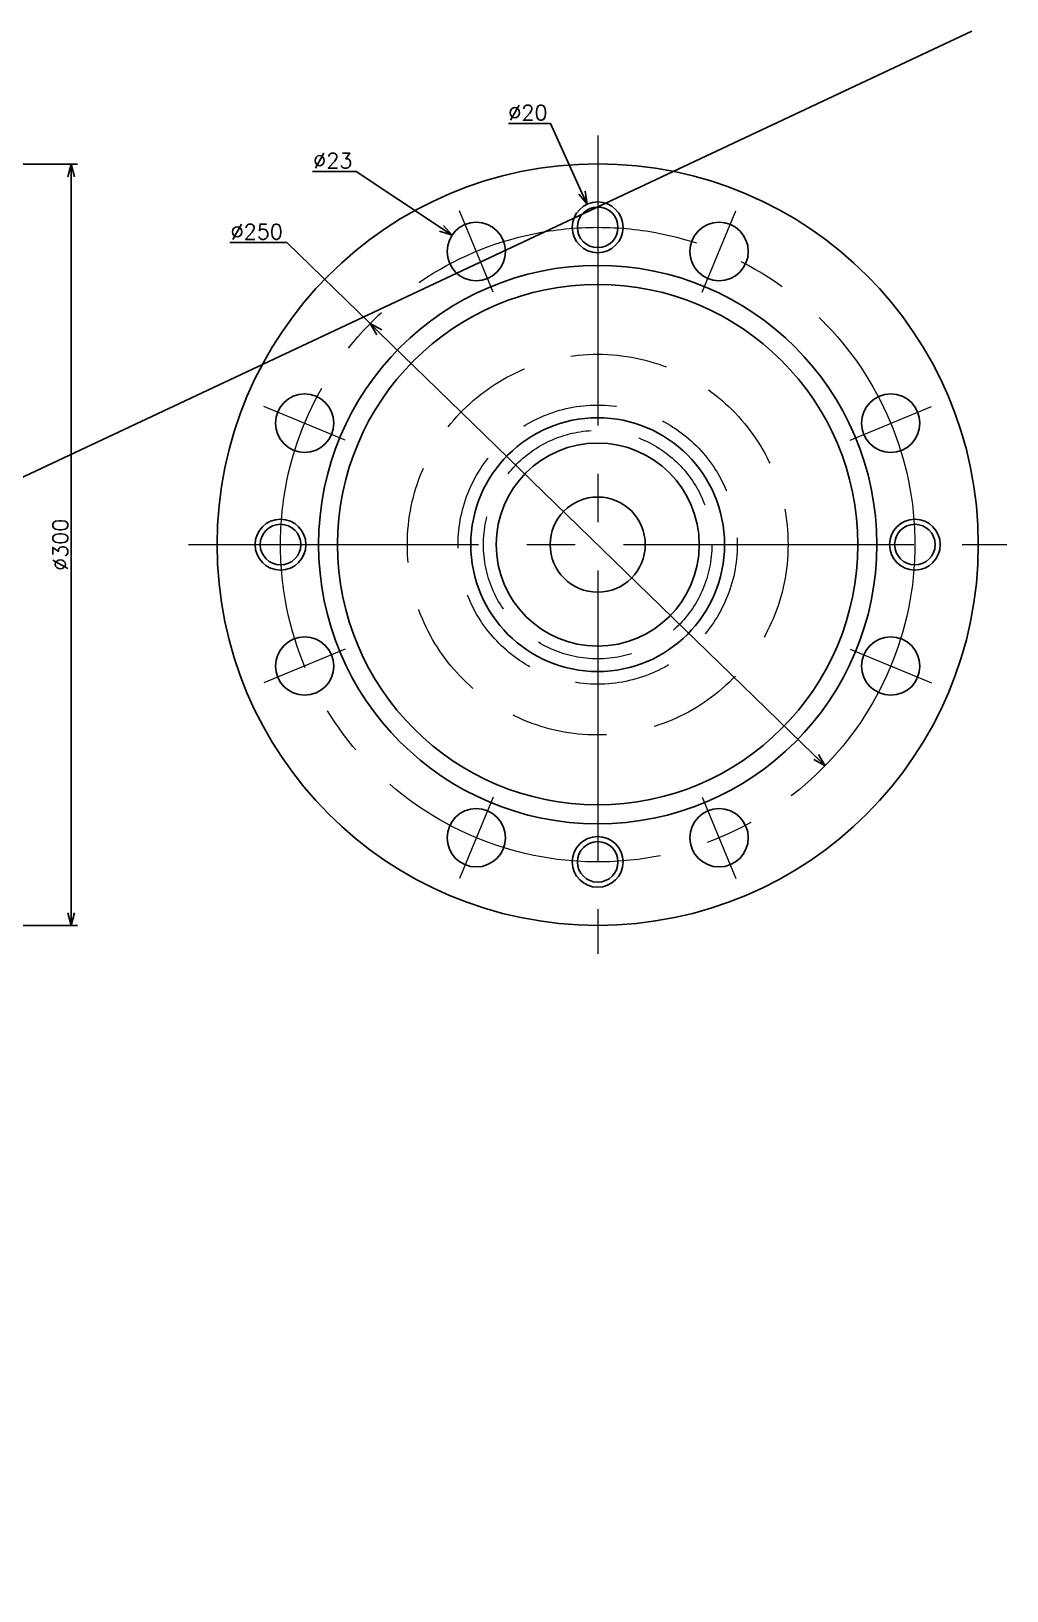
# Model space of a CAD drawing. Header units: millimetres. Extents: x -16130 to 36813, y -8099 to 27484.
# Drawn here: x -9318 to -8934, y 17198 to 17813 of the extents above; entities that cross this region are included whole.
import ezdxf

# ---------------------------------------------------------------- set-up
doc = ezdxf.new("R2010")
doc.units = ezdxf.units.MM
doc.header["$LTSCALE"] = 6
doc.header["$PDMODE"] = 99
doc.header["$PDSIZE"] = 1
doc.linetypes.add('CENTER2', pattern=[28.575, 19.05, -3.175, 3.175, -3.175])
doc.linetypes.add('HIDDEN', pattern=[9.525, 6.35, -3.175])
for name, color, linetype, lineweight in [('04_HIDDEN', 2, 'HIDDEN', 13), ('05_CENTER', 4, 'CENTER2', 13), ('08_DIM', 3, 'Continuous', 13)]:
    doc.layers.add(name, color=color, linetype=linetype, lineweight=lineweight)
doc.styles.add('KSS_TXT', font='txt.shx', dxfattribs={"bigfont": 'extfont2.shx'})
doc.dimstyles.new('KSS_DIM', dxfattribs={"dimtxt": 3, "dimasz": 2.5, "dimexe": 1.25, "dimexo": 0.625, "dimtad": 1, "dimdsep": 46, "dimtxsty": 'KSS_TXT', "dimblk": 'OPEN30', "dimcen": 0, "dimazin": 2, "dimtfac": 0.75, "dimtmove": 0, "dimatfit": 3, "dimldrblk": 'OPEN30', "dimfxl": 1, "dimtolj": 1, "dimarcsym": 0})
doc.dimstyles.new('KSS_DIM$3', dxfattribs={"dimtxt": 3, "dimasz": 2.5, "dimexe": 1.25, "dimexo": 0.625, "dimtad": 1, "dimtih": 1, "dimtoh": 1, "dimdsep": 46, "dimtxsty": 'KSS_TXT', "dimblk": 'OPEN30', "dimcen": 0, "dimazin": 2, "dimtfac": 0.75, "dimtofl": 0, "dimtmove": 0, "dimatfit": 3, "dimldrblk": 'OPEN30', "dimfxl": 1, "dimtolj": 1, "dimarcsym": 0})

# ---------------------------------------------------------------- blocks, each defined once
blk = doc.blocks.new('_Open30')
at = {"color": 0, "linetype": 'ByBlock', "lineweight": -2}
for p, q in [((-1, 0.27), (0, 0)), ((0, 0), (-1, -0.27)), ((0, 0), (-1, 0))]:
    blk.add_line(p, q, dxfattribs=at)
blk = doc.blocks.new('*D1588')
at = {"layer": '08_DIM', "color": 0, "lineweight": -2, "transparency": 16777216}
for p, q in [((-9417.04, 17760.4), (-9300.01, 17760.4)), ((-9302.51, 17755.4), (-9302.51, 17465.4)), ((-9417.04, 17460.4), (-9300.01, 17460.4))]:
    blk.add_line(p, q, dxfattribs=at)
at = {"layer": 'Defpoints', "color": 0, "transparency": 16777216}
for p in [(-9418.29, 17760.4), (-9418.29, 17460.4), (-9302.51, 17460.4)]:
    blk.add_point(p, dxfattribs=at)
at = {"layer": '08_DIM', "color": 0, "lineweight": -2, "transparency": 16777216, "xscale": 5, "yscale": 5, "zscale": 5}
for p, rotation in [((-9302.51, 17760.4), 90), ((-9302.51, 17460.4), 270)]:
    blk.add_blockref('_Open30', p, dxfattribs=dict(at, rotation=rotation))
at = {"layer": '08_DIM', "color": 0, "transparency": 16777216, "insert": (-9306.76, 17610.4), "char_height": 6, "attachment_point": 5, "rotation": 90, "style": 'KSS_TXT'}
blk.add_mtext('\\A1;%%C300', dxfattribs=at)
blk = doc.blocks.new('A$C1ACB434C_1_1')
at = {"color": 0}
for centre, radius in [((0, 0), 150), ((0, 125), 10), ((0, 125), 8), ((-47.84, 115.48), 11.5), ((47.84, 115.48), 11.5), ((0, 0), 110), ((0, 0), 102.5), ((-115.48, 47.84), 11.5), ((115.48, 47.84), 11.5), ((0, 0), 50), ((0, 0), 40), ((0, 0), 18.75), ((-125, 0), 10), ((-125, 0), 8), ((125, 0), 10), ((125, 0), 8), ((-115.48, -47.84), 11.5), ((115.48, -47.84), 11.5), ((-47.84, -115.48), 11.5), ((47.84, -115.48), 11.5), ((0, -125), 10), ((0, -125), 8)]:
    blk.add_circle(centre, radius, dxfattribs=at)
at = {"layer": '04_HIDDEN'}
for radius in [75, 55, 45]:
    blk.add_circle((0, 0), radius, dxfattribs=at)
at = {"layer": '05_CENTER'}
for p, q in [((0, 161.23), (0, -161.23)), ((-41.2, 99.46), (-54.47, 131.51)), ((41.2, 99.46), (54.47, 131.51)), ((-99.46, 41.2), (-131.51, 54.47)), ((99.46, 41.2), (131.51, 54.47)), ((-161.23, 0), (161.23, 0)), ((-99.46, -41.2), (-131.51, -54.47)), ((99.46, -41.2), (131.51, -54.47)), ((-41.2, -99.46), (-54.47, -131.51)), ((41.2, -99.46), (54.47, -131.51))]:
    blk.add_line(p, q, dxfattribs=at)
blk.add_circle((0, 0), 125, dxfattribs=at)
blk = doc.blocks.new('*D1607')
at = {"layer": '08_DIM', "color": 0, "lineweight": -2, "transparency": 16777216}
for p, q in [((-9240.01, 17729.48), (-9217.47, 17729.48)), ((-9217.47, 17729.48), (-9184.65, 17697.59)), ((-9005.35, 17523.37), (-9181.06, 17694.1))]:
    blk.add_line(p, q, dxfattribs=at)
at = {"layer": 'Defpoints', "color": 0, "transparency": 16777216}
for p in [(-9184.65, 17697.59), (-9005.35, 17523.37)]:
    blk.add_point(p, dxfattribs=at)
at = {"layer": '08_DIM', "color": 0, "lineweight": -2, "transparency": 16777216, "xscale": 5, "yscale": 5, "zscale": 5}
for p, rotation in [((-9184.65, 17697.59), 135.8245460586107), ((-9005.35, 17523.37), 315.8245460586106)]:
    blk.add_blockref('_Open30', p, dxfattribs=dict(at, rotation=rotation))
at = {"layer": '08_DIM', "color": 0, "transparency": 16777216, "insert": (-9229.36, 17733.73), "char_height": 6, "attachment_point": 5, "style": 'KSS_TXT'}
blk.add_mtext('\\A1;%%C250', dxfattribs=at)
blk = doc.blocks.new('*D1608')
at = {"layer": '08_DIM', "color": 0, "lineweight": -2, "transparency": 16777216}
for p, q in [((-9207.4, 17757.5), (-9190.15, 17757.5)), ((-9190.15, 17757.5), (-9156.56, 17735.12))]:
    blk.add_line(p, q, dxfattribs=at)
at = {"layer": 'Defpoints', "color": 0, "transparency": 16777216}
for p in [(-9152.4, 17732.34), (-9133.26, 17719.59)]:
    blk.add_point(p, dxfattribs=at)
at = {"layer": '08_DIM', "color": 0, "lineweight": -2, "transparency": 16777216, "xscale": 5, "yscale": 5, "zscale": 5, "rotation": 326.3185867485502}
blk.add_blockref('_Open30', (-9152.4, 17732.34), dxfattribs=at)
at = {"layer": '08_DIM', "color": 0, "transparency": 16777216, "insert": (-9199.4, 17761.75), "char_height": 6, "attachment_point": 5, "style": 'KSS_TXT'}
blk.add_mtext('\\A1;%%C23', dxfattribs=at)
blk = doc.blocks.new('*D4054')
at = {"layer": '08_DIM', "color": 0, "lineweight": -2, "transparency": 16777216}
for p, q in [((-9130.13, 17776.39), (-9113.63, 17776.39)), ((-9113.63, 17776.39), (-9101.22, 17749.13))]:
    blk.add_line(p, q, dxfattribs=at)
at = {"layer": 'Defpoints', "color": 0, "transparency": 16777216}
for p in [(-9099.14, 17744.58), (-9090.85, 17726.38)]:
    blk.add_point(p, dxfattribs=at)
at = {"layer": '08_DIM', "color": 0, "lineweight": -2, "transparency": 16777216, "xscale": 5, "yscale": 5, "zscale": 5, "rotation": 294.4846841678092}
blk.add_blockref('_Open30', (-9099.14, 17744.58), dxfattribs=at)
at = {"layer": '08_DIM', "color": 0, "transparency": 16777216, "insert": (-9122.5, 17780.64), "char_height": 6, "attachment_point": 5, "style": 'KSS_TXT'}
blk.add_mtext('\\A1;%%C20', dxfattribs=at)

msp = doc.modelspace()

# ---------------------------------------------------------------- linework, layer by layer
at = {"color": 2}
msp.add_line((-8947.59576, 17812.7452), (-10256.27232, 17198.33682), dxfattribs=at)

# ---------------------------------------------------------------- block references
msp.add_blockref('A$C1ACB434C_1_1', (-9094.99827, 17610.48188))

# ---------------------------------------------------------------- dimensions: what is measured, and where the dimension line sits
at = {"layer": '08_DIM', "color": 1}
dim = msp.add_diameter_dim_2p(p1=(-9090.85377, 17726.38116), p2=(-9099.14277, 17744.5826), dimstyle='KSS_DIM$3', override={"dimscale": 2, "dimpost": '%%C<>'}, dxfattribs=at)
dim.commit()
dim.dimension.update_dxf_attribs({"geometry": '*D4054', "text_midpoint": (-9122.50394, 17776.39213), "dimtype": 163})
at = {"layer": '08_DIM'}
for p1, p2, override, picture, middle in [((-9133.26416, 17719.58922), (-9152.40324, 17732.34443), {"dimscale": 2, "dimpost": '%%C<>'}, '*D1608', (-9199.40385, 17757.50327)), ((-9005.34712, 17523.37464), (-9184.64942, 17697.58912), {"dimscale": 2, "dimpost": '%%C<>', "dimtix": 1, "dimatfit": 2}, '*D1607', (-9229.36396, 17729.47658))]:
    dim = msp.add_diameter_dim_2p(p1=p1, p2=p2, dimstyle='KSS_DIM$3', override=override, dxfattribs=at)
    dim.commit()
    dim.dimension.update_dxf_attribs({"geometry": picture, "text_midpoint": middle, "dimtype": 163})
dim = msp.add_linear_dim(base=(-9302.51464, 17460.40376), p1=(-9418.28659, 17760.40376), p2=(-9418.28659, 17460.40376), angle=90, text='%%C<>', dimstyle='KSS_DIM', override={"dimscale": 2}, dxfattribs=at)
dim.commit()
dim.dimension.update_dxf_attribs({"geometry": '*D1588', "text_midpoint": (-9306.76464, 17610.40376)})

doc.saveas('drawing.dxf')
